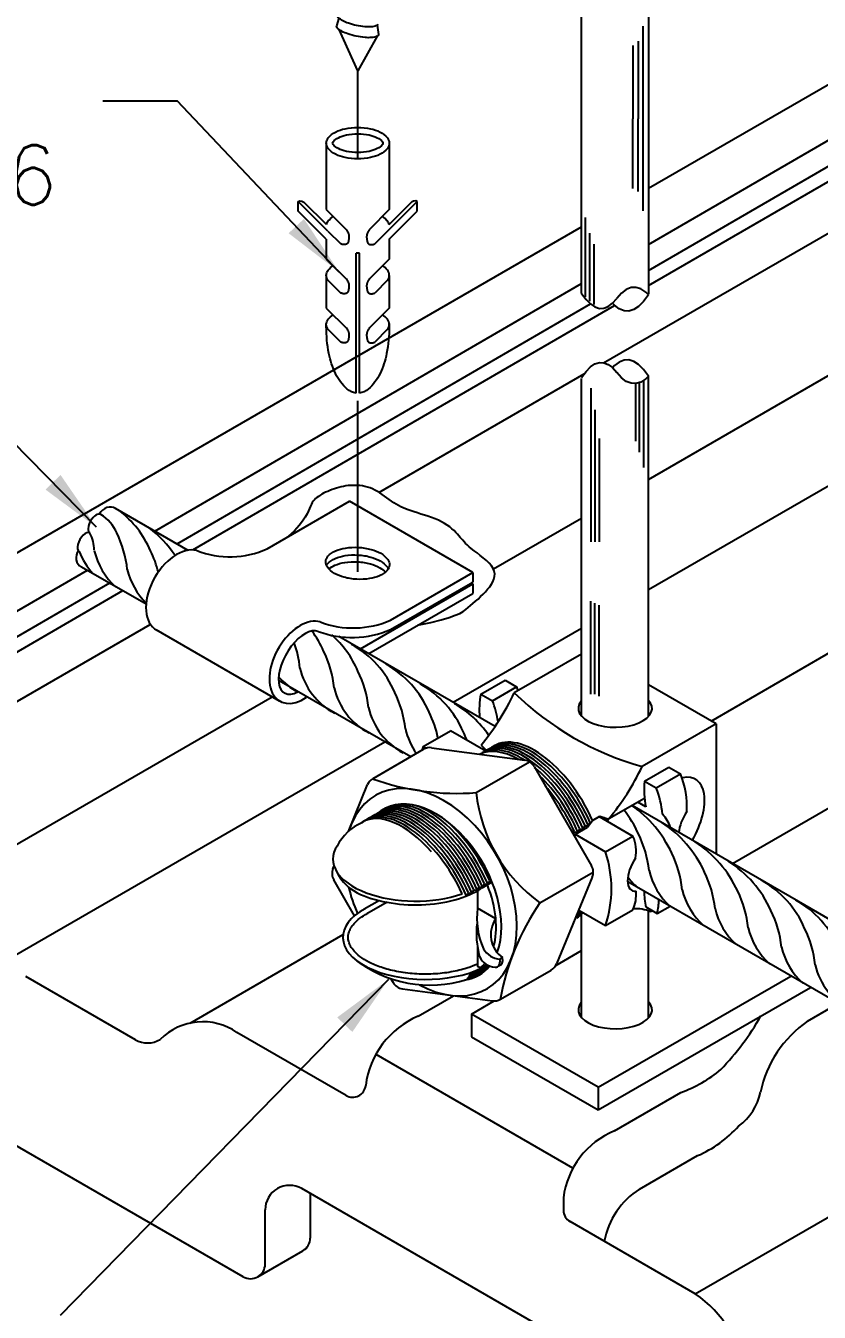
# Model space of a CAD drawing. Header units: millimetres. Extents: x -5651.9 to -5636.8, y -4743.5 to -4733.2.
# Drawn here: x -5646.799 to -5644.13, y -4739.801 to -4735.473 of the extents above; entities that cross this region are included whole.
import ezdxf

# ---------------------------------------------------------------- set-up
doc = ezdxf.new("R2010")
doc.units = ezdxf.units.MM
doc.header["$LTSCALE"] = 10
doc.linetypes.add('DASHDOT', pattern=[1, 0.5, -0.25, 0, -0.25])
doc.layers.add('Termotécnica', color=7, linetype='Continuous')
doc.styles.add('r80', font='romans.shx')

msp = doc.modelspace()

# ---------------------------------------------------------------- linework, layer by layer
at = {"layer": 'Termotécnica', "color": 2}
for p, q in [((-5644.7039, -4736.0203), (-5641.6609, -4734.2634)), ((-5644.704, -4736.2097), (-5641.75, -4734.4962)), ((-5644.704, -4736.2965), (-5641.675, -4734.5394)), ((-5644.855, -4736.6069), (-5641.3247, -4734.5687)), ((-5644.704, -4736.3477), (-5641.675, -4734.5906)), ((-5644.7041, -4736.9995), (-5640.9093, -4734.8086)), ((-5644.9291, -4736.3738), (-5644.9291, -4734.974)), ((-5644.7034, -4734.9729), (-5644.704, -4736.3763)), ((-5644.7041, -4737.3698), (-5640.7506, -4735.0872)), ((-5644.4934, -4737.8122), (-5640.3003, -4735.3798)), ((-5645.745, -4735.4477), (-5645.7528, -4735.4733)), ((-5645.6817, -4735.6246), (-5645.7445, -4735.4859)), ((-5645.6167, -4735.4715), (-5645.612, -4735.5032)), ((-5645.617, -4735.5088), (-5645.6817, -4735.6246)), ((-5646.5388, -4735.7256), (-5646.2888, -4735.7256)), ((-5645.7441, -4736.3022), (-5646.2888, -4735.7256)), ((-5645.7875, -4735.8683), (-5645.7875, -4736.0918)), ((-5645.5759, -4735.8683), (-5645.5759, -4736.0918)), ((-5645.7819, -4736.164), (-5645.8817, -4736.0642)), ((-5645.8817, -4736.0974), (-5645.8817, -4736.0642)), ((-5645.7875, -4736.1916), (-5645.8817, -4736.0974)), ((-5645.787, -4736.1423), (-5645.8627, -4736.0665)), ((-5645.7875, -4736.0918), (-5645.721, -4736.1583)), ((-5645.5759, -4736.0918), (-5645.6424, -4736.1583)), ((-5645.5815, -4736.164), (-5645.4818, -4736.0642)), ((-5645.5765, -4736.1423), (-5645.5007, -4736.0665)), ((-5645.5759, -4736.1916), (-5645.4818, -4736.0974)), ((-5645.4818, -4736.0974), (-5645.4818, -4736.0642)), ((-5647.9818, -4737.9128), (-5644.9291, -4736.1503)), ((-5645.7875, -4736.1916), (-5645.7875, -4736.2581)), ((-5645.7819, -4736.164), (-5645.7386, -4736.2073)), ((-5645.5815, -4736.164), (-5645.6248, -4736.2073)), ((-5645.5759, -4736.1916), (-5645.5759, -4736.2581)), ((-5645.7875, -4736.2581), (-5645.7191, -4736.3266)), ((-5645.6876, -4736.7088), (-5645.6876, -4736.238)), ((-5645.6758, -4736.238), (-5645.6876, -4736.238)), ((-5645.6758, -4736.7088), (-5645.6758, -4736.238)), ((-5645.5759, -4736.2581), (-5645.6443, -4736.3266)), ((-5645.7875, -4736.3132), (-5645.7875, -4736.4233)), ((-5645.5759, -4736.3132), (-5645.5759, -4736.4233)), ((-5646.3646, -4737.1731), (-5644.9291, -4736.3404)), ((-5645.7819, -4736.3292), (-5645.7386, -4736.3725)), ((-5645.5815, -4736.3292), (-5645.6248, -4736.3725)), ((-5646.2896, -4737.2163), (-5644.8987, -4736.4094)), ((-5646.2366, -4737.2367), (-5644.8181, -4736.4139)), ((-5645.7875, -4736.4233), (-5645.7191, -4736.4918)), ((-5645.5759, -4736.4233), (-5645.6443, -4736.4918)), ((-5645.7819, -4736.4945), (-5645.7386, -4736.5378)), ((-5645.5815, -4736.4945), (-5645.6248, -4736.5378)), ((-5645.6104, -4737.043), (-5644.9199, -4736.6444)), ((-5644.9292, -4737.7956), (-5644.9291, -4736.6604)), ((-5644.7041, -4737.7956), (-5644.704, -4736.651)), ((-5646.5606, -4737.1605), (-5646.8429, -4736.8718)), ((-5646.2519, -4737.2381), (-5646.4966, -4737.097)), ((-5645.9866, -4737.2331), (-5645.7097, -4737.0732)), ((-5645.2948, -4737.3128), (-5645.7097, -4737.0732)), ((-5645.2257, -4737.3007), (-5644.9292, -4737.1294)), ((-5647.5028, -4737.8334), (-5646.5911, -4737.3044)), ((-5646.3935, -4737.4186), (-5646.6114, -4737.2944)), ((-5645.5717, -4737.4726), (-5645.2948, -4737.3128)), ((-5645.2948, -4737.3128), (-5645.2948, -4737.3447)), ((-5647.4279, -4737.8766), (-5646.5161, -4737.3477)), ((-5645.6728, -4737.5693), (-5645.2948, -4737.3511)), ((-5645.5714, -4737.5044), (-5645.2948, -4737.3447)), ((-5645.2948, -4737.3511), (-5645.3003, -4737.3479)), ((-5645.2948, -4737.3511), (-5645.2948, -4737.383)), ((-5647.4279, -4737.9278), (-5646.4719, -4737.3732)), ((-5645.6451, -4737.5853), (-5645.2948, -4737.383)), ((-5647.4137, -4738.0842), (-5646.3796, -4737.4872)), ((-5645.9446, -4737.7451), (-5646.3595, -4737.5056)), ((-5645.2199, -4737.8304), (-5645.7453, -4737.5275)), ((-5645.361, -4737.7491), (-5644.9292, -4737.4998)), ((-5644.9292, -4737.587), (-5645.1553, -4737.7175)), ((-5645.9383, -4737.6813), (-5645.9481, -4737.6756)), ((-5645.5034, -4737.9324), (-5645.9383, -4737.6813)), ((-5644.4767, -4737.8219), (-5644.7041, -4737.6906)), ((-5646.9982, -4738.324), (-5645.9701, -4737.7304)), ((-5644.4767, -4737.8219), (-5644.7256, -4737.9656)), ((-5644.4767, -4737.8219), (-5644.4767, -4738.2588)), ((-5646.8395, -4738.6027), (-5645.591, -4737.8818)), ((-5644.4217, -4738.2913), (-5643.957, -4738.023)), ((-5644.7174, -4738.0723), (-5644.8374, -4738.1418)), ((-5644.8919, -4738.1464), (-5644.8681, -4738.1326)), ((-5644.1999, -4738.4197), (-5644.7588, -4738.0962)), ((-5644.9555, -4738.1957), (-5644.9094, -4738.1691)), ((-5644.941, -4738.1871), (-5644.9353, -4738.1747)), ((-5644.9353, -4738.1747), (-5644.923, -4738.1772)), ((-5644.923, -4738.1772), (-5644.9175, -4738.1645)), ((-5644.9175, -4738.1645), (-5644.9061, -4738.1649)), ((-5644.9094, -4738.1691), (-5644.8919, -4738.1464)), ((-5644.9061, -4738.1649), (-5644.8997, -4738.1542)), ((-5644.8997, -4738.1542), (-5644.8979, -4738.1542)), ((-5644.957, -4738.193), (-5644.9532, -4738.1847)), ((-5644.9531, -4738.1849), (-5644.941, -4738.1871)), ((-5645.2305, -4738.3544), (-5645.2647, -4738.3742)), ((-5645.2435, -4738.362), (-5645.2379, -4738.3495)), ((-5645.2378, -4738.3496), (-5645.2317, -4738.3507)), ((-5644.4163, -4738.56), (-5644.7739, -4738.3535)), ((-5645.3161, -4738.3999), (-5645.3091, -4738.3906)), ((-5645.3091, -4738.3906), (-5645.2972, -4738.3922)), ((-5645.2972, -4738.3922), (-5645.2913, -4738.3803)), ((-5645.2913, -4738.3803), (-5645.2791, -4738.3825)), ((-5645.2791, -4738.3825), (-5645.2734, -4738.3701)), ((-5645.2734, -4738.3701), (-5645.2613, -4738.3724)), ((-5645.2613, -4738.3724), (-5645.2557, -4738.3598)), ((-5645.2557, -4738.3598), (-5645.2435, -4738.362)), ((-5645.6086, -4738.4156), (-5645.6598, -4738.4452)), ((-5645.5831, -4738.4214), (-5645.6509, -4738.4605)), ((-5641.5979, -4739.9209), (-5644.1999, -4738.4197)), ((-5644.9292, -4738.8103), (-5644.9291, -4738.4538)), ((-5644.7041, -4738.8103), (-5644.704, -4738.4509)), ((-5644.691, -4738.4504), (-5644.6968, -4738.4537)), ((-5646.245, -4738.8283), (-5645.731, -4738.5301)), ((-5641.7144, -4740.1204), (-5644.4161, -4738.5599)), ((-5645.0157, -4738.6343), (-5644.9291, -4738.5843)), ((-5645.2914, -4738.6733), (-5645.2548, -4738.6522)), ((-5645.2467, -4738.6327), (-5645.265, -4738.6432)), ((-5646.4299, -4738.8843), (-5646.7985, -4738.6715)), ((-5645.5783, -4738.6813), (-5646.6831, -4739.8116)), ((-5644.8735, -4739.0443), (-5644.2253, -4738.6701)), ((-5644.8735, -4739.1204), (-5644.1594, -4738.7082)), ((-5645.2997, -4738.7982), (-5645.2232, -4738.754)), ((-5645.2997, -4738.7982), (-5645.2997, -4738.8743)), ((-5644.8735, -4739.0443), (-5645.2997, -4738.7982)), ((-5645.7212, -4739.0718), (-5646.0881, -4738.86)), ((-5645.2997, -4738.8743), (-5644.8735, -4739.1204)), ((-5646.0671, -4739.6817), (-5647.3891, -4738.9184)), ((-5644.8735, -4739.0443), (-5644.8735, -4739.1204)), ((-5644.5465, -4739.7395), (-5643.4599, -4739.1122)), ((-5644.655, -4740.0869), (-5645.8703, -4739.3853)), ((-5645.8415, -4739.4019), (-5645.8415, -4739.5514)), ((-5645.9933, -4739.639), (-5645.9933, -4739.4563)), ((-5644.5465, -4739.7395), (-5644.9678, -4739.4963)), ((-5646.0179, -4739.6817), (-5645.8661, -4739.594))]:
    msp.add_line(p, q, dxfattribs=at)
at = {"layer": 'Termotécnica', "color": 1}
for p, q in [((-5644.7213, -4735.7855), (-5644.7213, -4735.4749)), ((-5644.7564, -4735.5404), (-5644.7564, -4735.7865)), ((-5644.739, -4735.5254), (-5644.739, -4735.7865)), ((-5644.7564, -4736.0207), (-5644.7564, -4735.7865)), ((-5644.739, -4736.0315), (-5644.739, -4735.7865)), ((-5644.7213, -4736.0962), (-5644.7213, -4735.7855)), ((-5644.9164, -4736.1184), (-5644.9164, -4736.3848)), ((-5644.9021, -4736.1707), (-5644.9021, -4736.3999)), ((-5644.8868, -4736.4113), (-5644.8868, -4736.2077)), ((-5644.7201, -4736.9598), (-5644.7201, -4736.6656)), ((-5644.8979, -4736.6931), (-5644.8979, -4737.2094)), ((-5644.7481, -4736.6768), (-5644.7481, -4736.8707)), ((-5644.734, -4736.9074), (-5644.734, -4736.6732)), ((-5644.8842, -4736.7651), (-5644.8842, -4737.2094)), ((-5644.8698, -4736.8619), (-5644.8698, -4737.2094)), ((-5644.8979, -4737.7218), (-5644.8979, -4737.4092)), ((-5644.8842, -4737.7219), (-5644.8842, -4737.4159)), ((-5644.8698, -4737.7289), (-5644.8698, -4737.4228)), ((-5645.2678, -4737.7216), (-5645.1861, -4737.6744)), ((-5645.2291, -4737.744), (-5645.1474, -4737.6968)), ((-5645.1861, -4737.6744), (-5645.1474, -4737.6968)), ((-5645.2678, -4737.7216), (-5645.2291, -4737.744)), ((-5645.462, -4737.898), (-5645.37, -4737.8449)), ((-5645.2512, -4737.9134), (-5645.37, -4737.8449)), ((-5645.6304, -4738.0057), (-5645.4602, -4737.9074)), ((-5645.462, -4737.898), (-5645.452, -4737.9038)), ((-5645.4333, -4737.9021), (-5645.12, -4737.9438)), ((-5645.2835, -4738.0529), (-5645.1041, -4737.9494)), ((-5645.0888, -4737.9647), (-5644.8954, -4738.2998)), ((-5644.7169, -4738.0147), (-5644.6352, -4737.9675)), ((-5644.6782, -4738.037), (-5644.5965, -4737.9899)), ((-5644.6352, -4737.9675), (-5644.5965, -4737.9899)), ((-5645.7133, -4738.1835), (-5645.6485, -4738.0263)), ((-5644.7169, -4738.0147), (-5644.6782, -4738.037)), ((-5644.713, -4738.101), (-5644.7401, -4738.0854)), ((-5644.8699, -4738.1336), (-5644.7561, -4738.1993)), ((-5644.951, -4738.1931), (-5644.8482, -4738.2524)), ((-5644.8482, -4738.2524), (-5644.7561, -4738.1993)), ((-5645.7652, -4738.3093), (-5645.7609, -4738.299)), ((-5645.6928, -4738.4679), (-5645.7627, -4738.3468)), ((-5645.0691, -4738.4242), (-5644.8897, -4738.3207)), ((-5644.8929, -4738.3373), (-5645.0134, -4738.6294)), ((-5645.2791, -4738.3825), (-5645.279, -4738.4421)), ((-5644.713, -4738.4376), (-5644.6743, -4738.46)), ((-5644.6743, -4738.46), (-5644.6313, -4738.4352)), ((-5645.2176, -4738.4776), (-5645.279, -4738.4421)), ((-5644.9387, -4738.4483), (-5644.8482, -4738.5005)), ((-5644.8482, -4738.5005), (-5644.7561, -4738.4473)), ((-5645.279, -4738.5733), (-5645.279, -4738.6378)), ((-5645.2037, -4738.6134), (-5645.1945, -4738.6081)), ((-5645.2701, -4738.6429), (-5645.279, -4738.6378)), ((-5645.2016, -4738.7483), (-5645.0314, -4738.6501)), ((-5645.5706, -4738.6791), (-5645.5629, -4738.6923)), ((-5645.5317, -4738.7132), (-5645.2285, -4738.7537))]:
    msp.add_line(p, q, dxfattribs=at)
at = {"layer": 'Termotécnica', "color": 1, "linetype": 'DASHDOT'}
for p, q in [((-5645.6817, -4735.9218), (-5645.6817, -4735.6246)), ((-5645.6812, -4737.3105), (-5645.6812, -4736.7354))]:
    msp.add_line(p, q, dxfattribs=at)
at = {"layer": 'Termotécnica', "color": 3}
for p, q in [((-5645.4787, -4738.8051), (-5645.3593, -4738.7362)), ((-5644.1692, -4738.8221), (-5644.0629, -4738.7607)), ((-5644.9581, -4739.3162), (-5645.6202, -4738.9339)), ((-5644.8183, -4739.1906), (-5644.5956, -4739.0621)), ((-5644.7345, -4739.3872), (-5644.5389, -4739.2743)), ((-5644.99, -4739.4163), (-5644.99, -4739.4578))]:
    msp.add_line(p, q, dxfattribs=at)
at = {"layer": 'Termotécnica', "color": 1}
for points in [[(-5645.6144, -4735.4676, -0.24548), (-5645.6186, -4735.4727, -0.082009), (-5645.637, -4735.4771, -0.04047), (-5645.6578, -4735.4769, -0.029714), (-5645.6859, -4735.4727, -0.029714), (-5645.7132, -4735.4652, -0.04047), (-5645.7323, -4735.4569, -0.082009), (-5645.7473, -4735.4454, -0.24548), (-5645.7491, -4735.439, -0.24548)], [(-5645.612, -4735.5032, -0.24548), (-5645.6165, -4735.5086, -0.082009), (-5645.6357, -4735.5132, -0.04047), (-5645.6574, -4735.513, -0.029714), (-5645.6867, -4735.5086, -0.029714), (-5645.7153, -4735.5007, -0.04047), (-5645.7352, -4735.4921, -0.082009), (-5645.7509, -4735.48, -0.24548), (-5645.7528, -4735.4733, -0.24548)]]:
    msp.add_lwpolyline(points, format="xyb", dxfattribs=at)
at = {"layer": 'Termotécnica', "color": 2}
for points in [[(-5645.7875, -4735.8683, -0.174705), (-5645.7811, -4735.8504, -0.104203), (-5645.7565, -4735.8309, -0.064948), (-5645.7245, -4735.8198, -0.051099), (-5645.6817, -4735.8154, -0.051099), (-5645.6389, -4735.8198, -0.064948), (-5645.6069, -4735.8309, -0.104203), (-5645.5823, -4735.8504, -0.174705), (-5645.5759, -4735.8683, -0.174705), (-5645.5823, -4735.8863, -0.104203), (-5645.6069, -4735.9058, -0.064948), (-5645.6389, -4735.9169, -0.051099), (-5645.6817, -4735.9213, -0.051099), (-5645.7245, -4735.9169, -0.064948), (-5645.7565, -4735.9058, -0.104203), (-5645.7811, -4735.8863, -0.174705)], [(-5645.7664, -4735.8683, -0.174705), (-5645.7648, -4735.8639, -0.104203), (-5645.7471, -4735.8499, -0.064948), (-5645.7202, -4735.8405, -0.051099), (-5645.6817, -4735.8366, -0.051099), (-5645.6432, -4735.8405, -0.064948), (-5645.6163, -4735.8499, -0.104203), (-5645.5986, -4735.8639, -0.174705), (-5645.597, -4735.8683, -0.174705), (-5645.5986, -4735.8728, -0.104203), (-5645.6163, -4735.8868, -0.064948), (-5645.6432, -4735.8962, -0.051099), (-5645.6817, -4735.9001, -0.051099), (-5645.7202, -4735.8962, -0.064948), (-5645.7471, -4735.8868, -0.104203), (-5645.7648, -4735.8728, -0.174705)], [(-5645.7897, -4737.276, -0.174705), (-5645.7822, -4737.2582, -0.104203), (-5645.7562, -4737.2398, -0.064948), (-5645.7232, -4737.2303, -0.051099), (-5645.6796, -4737.2282, -0.051099), (-5645.6365, -4737.235, -0.064948), (-5645.6047, -4737.2481, -0.104203), (-5645.5809, -4737.2691, -0.174705), (-5645.5753, -4737.2877, -0.174705), (-5645.5829, -4737.3055, -0.104203), (-5645.6088, -4737.3238, -0.064948), (-5645.6419, -4737.3333, -0.051099), (-5645.6854, -4737.3354, -0.051099), (-5645.7285, -4737.3286, -0.064948), (-5645.7604, -4737.3156, -0.104203), (-5645.7841, -4737.2945, -0.174705)]]:
    msp.add_lwpolyline(points, format="xyb", close=True, dxfattribs=at)
for points in [[(-5645.8817, -4736.0642), (-5645.8768, -4736.0623), (-5645.8696, -4736.0632), (-5645.8627, -4736.0665)], [(-5645.4818, -4736.0642), (-5645.4866, -4736.0623), (-5645.4938, -4736.0632), (-5645.5007, -4736.0665)], [(-5645.721, -4736.1583), (-5645.7196, -4736.1604), (-5645.7184, -4736.1624), (-5645.7174, -4736.1641), (-5645.7165, -4736.1657), (-5645.7158, -4736.1671), (-5645.7151, -4736.1683), (-5645.7146, -4736.1695), (-5645.7141, -4736.1706), (-5645.7137, -4736.1716), (-5645.7133, -4736.1725), (-5645.713, -4736.1733), (-5645.7128, -4736.1742), (-5645.7125, -4736.175), (-5645.7123, -4736.1757), (-5645.7122, -4736.1765), (-5645.712, -4736.1773), (-5645.7119, -4736.1782), (-5645.7117, -4736.179), (-5645.7116, -4736.1799), (-5645.7115, -4736.1808), (-5645.7115, -4736.1818), (-5645.7114, -4736.1827), (-5645.7114, -4736.1837), (-5645.7114, -4736.1847), (-5645.7114, -4736.1857), (-5645.7115, -4736.1867), (-5645.7116, -4736.1877), (-5645.7117, -4736.1887), (-5645.7118, -4736.1898), (-5645.712, -4736.1908), (-5645.7121, -4736.1918), (-5645.7123, -4736.1927), (-5645.7124, -4736.1937), (-5645.7126, -4736.1946), (-5645.7127, -4736.1956), (-5645.7129, -4736.1965), (-5645.7131, -4736.1974), (-5645.7133, -4736.1982), (-5645.7135, -4736.1991), (-5645.7137, -4736.1999), (-5645.714, -4736.2007), (-5645.7143, -4736.2015), (-5645.7146, -4736.2023), (-5645.7149, -4736.203), (-5645.7153, -4736.2037), (-5645.7156, -4736.2044), (-5645.716, -4736.205), (-5645.7165, -4736.2055), (-5645.7169, -4736.2061), (-5645.7173, -4736.2065), (-5645.7178, -4736.207), (-5645.7183, -4736.2074), (-5645.7188, -4736.2077), (-5645.7193, -4736.208), (-5645.7198, -4736.2083), (-5645.7203, -4736.2085), (-5645.7208, -4736.2087), (-5645.7214, -4736.2089), (-5645.722, -4736.2091), (-5645.7226, -4736.2092), (-5645.7232, -4736.2093), (-5645.724, -4736.2094), (-5645.7248, -4736.2095), (-5645.7257, -4736.2096), (-5645.7267, -4736.2097), (-5645.7278, -4736.2097), (-5645.7291, -4736.2097), (-5645.7305, -4736.2096), (-5645.7322, -4736.2093), (-5645.7341, -4736.2088), (-5645.7362, -4736.2082), (-5645.7386, -4736.2073)], [(-5645.6424, -4736.1583), (-5645.6438, -4736.1604), (-5645.645, -4736.1624), (-5645.646, -4736.1641), (-5645.6469, -4736.1657), (-5645.6477, -4736.1671), (-5645.6483, -4736.1683), (-5645.6488, -4736.1695), (-5645.6493, -4736.1706), (-5645.6497, -4736.1716), (-5645.6501, -4736.1725), (-5645.6504, -4736.1733), (-5645.6507, -4736.1742), (-5645.6509, -4736.175), (-5645.6511, -4736.1757), (-5645.6513, -4736.1765), (-5645.6514, -4736.1773), (-5645.6516, -4736.1782), (-5645.6517, -4736.179), (-5645.6518, -4736.1799), (-5645.6519, -4736.1808), (-5645.652, -4736.1818), (-5645.652, -4736.1827), (-5645.652, -4736.1837), (-5645.652, -4736.1847), (-5645.652, -4736.1857), (-5645.6519, -4736.1867), (-5645.6518, -4736.1877), (-5645.6517, -4736.1887), (-5645.6516, -4736.1898), (-5645.6514, -4736.1908), (-5645.6513, -4736.1918), (-5645.6511, -4736.1927), (-5645.651, -4736.1937), (-5645.6508, -4736.1946), (-5645.6507, -4736.1956), (-5645.6505, -4736.1965), (-5645.6503, -4736.1974), (-5645.6501, -4736.1982), (-5645.6499, -4736.1991), (-5645.6497, -4736.1999), (-5645.6494, -4736.2007), (-5645.6491, -4736.2015), (-5645.6488, -4736.2023), (-5645.6485, -4736.203), (-5645.6481, -4736.2037), (-5645.6478, -4736.2044), (-5645.6474, -4736.205), (-5645.647, -4736.2055), (-5645.6465, -4736.2061), (-5645.6461, -4736.2065), (-5645.6456, -4736.207), (-5645.6451, -4736.2074), (-5645.6446, -4736.2077), (-5645.6441, -4736.208), (-5645.6436, -4736.2083), (-5645.6431, -4736.2085), (-5645.6426, -4736.2087), (-5645.642, -4736.2089), (-5645.6415, -4736.2091), (-5645.6408, -4736.2092), (-5645.6402, -4736.2093), (-5645.6394, -4736.2094), (-5645.6386, -4736.2095), (-5645.6377, -4736.2096), (-5645.6367, -4736.2097), (-5645.6356, -4736.2097), (-5645.6343, -4736.2097), (-5645.6329, -4736.2096), (-5645.6312, -4736.2093), (-5645.6294, -4736.2088), (-5645.6272, -4736.2082), (-5645.6248, -4736.2073)], [(-5645.721, -4736.3235), (-5645.7196, -4736.3257), (-5645.7184, -4736.3276), (-5645.7174, -4736.3293), (-5645.7165, -4736.3309), (-5645.7158, -4736.3323), (-5645.7151, -4736.3336), (-5645.7146, -4736.3347), (-5645.7141, -4736.3358), (-5645.7137, -4736.3368), (-5645.7133, -4736.3377), (-5645.713, -4736.3386), (-5645.7128, -4736.3394), (-5645.7125, -4736.3402), (-5645.7123, -4736.341), (-5645.7122, -4736.3418), (-5645.712, -4736.3426), (-5645.7119, -4736.3434), (-5645.7117, -4736.3443), (-5645.7116, -4736.3452), (-5645.7115, -4736.3461), (-5645.7115, -4736.347), (-5645.7114, -4736.348), (-5645.7114, -4736.349), (-5645.7114, -4736.3499), (-5645.7114, -4736.3509), (-5645.7115, -4736.352), (-5645.7116, -4736.353), (-5645.7117, -4736.354), (-5645.7118, -4736.355), (-5645.712, -4736.356), (-5645.7121, -4736.357), (-5645.7123, -4736.358), (-5645.7124, -4736.3589), (-5645.7126, -4736.3599), (-5645.7127, -4736.3608), (-5645.7129, -4736.3617), (-5645.7131, -4736.3626), (-5645.7133, -4736.3635), (-5645.7135, -4736.3643), (-5645.7137, -4736.3651), (-5645.714, -4736.366), (-5645.7143, -4736.3667), (-5645.7146, -4736.3675), (-5645.7149, -4736.3682), (-5645.7153, -4736.3689), (-5645.7156, -4736.3696), (-5645.716, -4736.3702), (-5645.7165, -4736.3708), (-5645.7169, -4736.3713), (-5645.7173, -4736.3718), (-5645.7178, -4736.3722), (-5645.7183, -4736.3726), (-5645.7188, -4736.3729), (-5645.7193, -4736.3733), (-5645.7198, -4736.3735), (-5645.7203, -4736.3738), (-5645.7208, -4736.374), (-5645.7214, -4736.3742), (-5645.722, -4736.3743), (-5645.7226, -4736.3745), (-5645.7232, -4736.3746), (-5645.724, -4736.3747), (-5645.7248, -4736.3748), (-5645.7257, -4736.3749), (-5645.7267, -4736.3749), (-5645.7278, -4736.375), (-5645.7291, -4736.375), (-5645.7305, -4736.3748), (-5645.7322, -4736.3745), (-5645.7341, -4736.3741), (-5645.7362, -4736.3734), (-5645.7386, -4736.3725)], [(-5645.6424, -4736.3235), (-5645.6438, -4736.3257), (-5645.645, -4736.3276), (-5645.646, -4736.3293), (-5645.6469, -4736.3309), (-5645.6477, -4736.3323), (-5645.6483, -4736.3336), (-5645.6488, -4736.3347), (-5645.6493, -4736.3358), (-5645.6497, -4736.3368), (-5645.6501, -4736.3377), (-5645.6504, -4736.3386), (-5645.6507, -4736.3394), (-5645.6509, -4736.3402), (-5645.6511, -4736.341), (-5645.6513, -4736.3418), (-5645.6514, -4736.3426), (-5645.6516, -4736.3434), (-5645.6517, -4736.3443), (-5645.6518, -4736.3452), (-5645.6519, -4736.3461), (-5645.652, -4736.347), (-5645.652, -4736.348), (-5645.652, -4736.349), (-5645.652, -4736.3499), (-5645.652, -4736.3509), (-5645.6519, -4736.352), (-5645.6518, -4736.353), (-5645.6517, -4736.354), (-5645.6516, -4736.355), (-5645.6514, -4736.356), (-5645.6513, -4736.357), (-5645.6511, -4736.358), (-5645.651, -4736.3589), (-5645.6508, -4736.3599), (-5645.6507, -4736.3608), (-5645.6505, -4736.3617), (-5645.6503, -4736.3626), (-5645.6501, -4736.3635), (-5645.6499, -4736.3643), (-5645.6497, -4736.3651), (-5645.6494, -4736.366), (-5645.6491, -4736.3667), (-5645.6488, -4736.3675), (-5645.6485, -4736.3682), (-5645.6481, -4736.3689), (-5645.6478, -4736.3696), (-5645.6474, -4736.3702), (-5645.647, -4736.3708), (-5645.6465, -4736.3713), (-5645.6461, -4736.3718), (-5645.6456, -4736.3722), (-5645.6451, -4736.3726), (-5645.6446, -4736.3729), (-5645.6441, -4736.3733), (-5645.6436, -4736.3735), (-5645.6431, -4736.3738), (-5645.6426, -4736.374), (-5645.642, -4736.3742), (-5645.6415, -4736.3743), (-5645.6408, -4736.3745), (-5645.6402, -4736.3746), (-5645.6394, -4736.3747), (-5645.6386, -4736.3748), (-5645.6377, -4736.3749), (-5645.6367, -4736.3749), (-5645.6356, -4736.375), (-5645.6343, -4736.375), (-5645.6329, -4736.3748), (-5645.6312, -4736.3745), (-5645.6294, -4736.3741), (-5645.6272, -4736.3734), (-5645.6248, -4736.3725)], [(-5644.704, -4736.3787), (-5644.7134, -4736.3693), (-5644.7298, -4736.3586), (-5644.7461, -4736.3536), (-5644.7624, -4736.3543), (-5644.7785, -4736.3608), (-5644.7946, -4736.3729), (-5644.8106, -4736.3909)], [(-5644.9291, -4736.3737), (-5644.914, -4736.3941), (-5644.8989, -4736.4093), (-5644.8839, -4736.4193), (-5644.869, -4736.424), (-5644.8543, -4736.4235), (-5644.8396, -4736.4179), (-5644.8251, -4736.407), (-5644.8106, -4736.3909)], [(-5644.704, -4736.3787), (-5644.7206, -4736.4009), (-5644.7371, -4736.4174), (-5644.7535, -4736.4281), (-5644.7698, -4736.4331), (-5644.7861, -4736.4324), (-5644.8022, -4736.426), (-5644.8183, -4736.4138), (-5644.8247, -4736.4066)], [(-5645.721, -4736.4888), (-5645.7196, -4736.4909), (-5645.7184, -4736.4928), (-5645.7174, -4736.4946), (-5645.7165, -4736.4961), (-5645.7158, -4736.4975), (-5645.7151, -4736.4988), (-5645.7146, -4736.5), (-5645.7141, -4736.5011), (-5645.7137, -4736.502), (-5645.7133, -4736.5029), (-5645.713, -4736.5038), (-5645.7128, -4736.5046), (-5645.7125, -4736.5054), (-5645.7123, -4736.5062), (-5645.7122, -4736.507), (-5645.712, -4736.5078), (-5645.7119, -4736.5087), (-5645.7117, -4736.5095), (-5645.7116, -4736.5104), (-5645.7115, -4736.5113), (-5645.7115, -4736.5123), (-5645.7114, -4736.5132), (-5645.7114, -4736.5142), (-5645.7114, -4736.5152), (-5645.7114, -4736.5162), (-5645.7115, -4736.5172), (-5645.7116, -4736.5182), (-5645.7117, -4736.5192), (-5645.7118, -4736.5202), (-5645.712, -4736.5212), (-5645.7121, -4736.5222), (-5645.7123, -4736.5232), (-5645.7124, -4736.5242), (-5645.7126, -4736.5251), (-5645.7127, -4736.526), (-5645.7129, -4736.527), (-5645.7131, -4736.5278), (-5645.7133, -4736.5287), (-5645.7135, -4736.5296), (-5645.7137, -4736.5304), (-5645.714, -4736.5312), (-5645.7143, -4736.532), (-5645.7146, -4736.5327), (-5645.7149, -4736.5335), (-5645.7153, -4736.5342), (-5645.7156, -4736.5348), (-5645.716, -4736.5355), (-5645.7165, -4736.536), (-5645.7169, -4736.5365), (-5645.7173, -4736.537), (-5645.7178, -4736.5375), (-5645.7183, -4736.5378), (-5645.7188, -4736.5382), (-5645.7193, -4736.5385), (-5645.7198, -4736.5388), (-5645.7203, -4736.539), (-5645.7208, -4736.5392), (-5645.7214, -4736.5394), (-5645.722, -4736.5396), (-5645.7226, -4736.5397), (-5645.7232, -4736.5398), (-5645.724, -4736.5399), (-5645.7248, -4736.54), (-5645.7257, -4736.5401), (-5645.7267, -4736.5402), (-5645.7278, -4736.5402), (-5645.7291, -4736.5402), (-5645.7305, -4736.5401), (-5645.7322, -4736.5398), (-5645.7341, -4736.5393), (-5645.7362, -4736.5387), (-5645.7386, -4736.5378)], [(-5645.6424, -4736.4888), (-5645.6438, -4736.4909), (-5645.645, -4736.4928), (-5645.646, -4736.4946), (-5645.6469, -4736.4961), (-5645.6477, -4736.4975), (-5645.6483, -4736.4988), (-5645.6488, -4736.5), (-5645.6493, -4736.5011), (-5645.6497, -4736.502), (-5645.6501, -4736.5029), (-5645.6504, -4736.5038), (-5645.6507, -4736.5046), (-5645.6509, -4736.5054), (-5645.6511, -4736.5062), (-5645.6513, -4736.507), (-5645.6514, -4736.5078), (-5645.6516, -4736.5087), (-5645.6517, -4736.5095), (-5645.6518, -4736.5104), (-5645.6519, -4736.5113), (-5645.652, -4736.5123), (-5645.652, -4736.5132), (-5645.652, -4736.5142), (-5645.652, -4736.5152), (-5645.652, -4736.5162), (-5645.6519, -4736.5172), (-5645.6518, -4736.5182), (-5645.6517, -4736.5192), (-5645.6516, -4736.5202), (-5645.6514, -4736.5212), (-5645.6513, -4736.5222), (-5645.6511, -4736.5232), (-5645.651, -4736.5242), (-5645.6508, -4736.5251), (-5645.6507, -4736.526), (-5645.6505, -4736.527), (-5645.6503, -4736.5278), (-5645.6501, -4736.5287), (-5645.6499, -4736.5296), (-5645.6497, -4736.5304), (-5645.6494, -4736.5312), (-5645.6491, -4736.532), (-5645.6488, -4736.5327), (-5645.6485, -4736.5335), (-5645.6481, -4736.5342), (-5645.6478, -4736.5348), (-5645.6474, -4736.5355), (-5645.647, -4736.536), (-5645.6465, -4736.5365), (-5645.6461, -4736.537), (-5645.6456, -4736.5375), (-5645.6451, -4736.5378), (-5645.6446, -4736.5382), (-5645.6441, -4736.5385), (-5645.6436, -4736.5388), (-5645.6431, -4736.539), (-5645.6426, -4736.5392), (-5645.642, -4736.5394), (-5645.6415, -4736.5396), (-5645.6408, -4736.5397), (-5645.6402, -4736.5398), (-5645.6394, -4736.5399), (-5645.6386, -4736.54), (-5645.6377, -4736.5401), (-5645.6367, -4736.5402), (-5645.6356, -4736.5402), (-5645.6343, -4736.5402), (-5645.6329, -4736.5401), (-5645.6312, -4736.5398), (-5645.6294, -4736.5393), (-5645.6272, -4736.5387), (-5645.6248, -4736.5378)], [(-5644.9291, -4736.6568), (-5644.914, -4736.6364), (-5644.8989, -4736.6212), (-5644.8839, -4736.6112), (-5644.8691, -4736.6065), (-5644.8543, -4736.607), (-5644.8396, -4736.6126), (-5644.8251, -4736.6235), (-5644.8106, -4736.6396)], [(-5644.704, -4736.6518), (-5644.7206, -4736.6296), (-5644.7371, -4736.6131), (-5644.7535, -4736.6024), (-5644.7698, -4736.5974), (-5644.7861, -4736.5981), (-5644.8023, -4736.6046), (-5644.8183, -4736.6167), (-5644.8247, -4736.6239)], [(-5644.704, -4736.6518), (-5644.7134, -4736.6612), (-5644.7298, -4736.6719), (-5644.7461, -4736.6769), (-5644.7624, -4736.6762), (-5644.7786, -4736.6698), (-5644.7946, -4736.6576), (-5644.8106, -4736.6396)]]:
    msp.add_lwpolyline(points, dxfattribs=at)
for points in [[(-5645.787, -4736.1423, -0.122515), (-5645.7811, -4736.13, -0.074458), (-5645.7643, -4736.115, -0.064948)], [(-5645.5765, -4736.1423, 0.122515), (-5645.5823, -4736.13, 0.074458), (-5645.5991, -4736.115, 0.064948)], [(-5645.7875, -4736.3132, -0.174705), (-5645.7811, -4736.2953, -0.074458), (-5645.7643, -4736.2803, -0.064948)], [(-5645.7811, -4736.3311, -0.174705), (-5645.7875, -4736.3132, -0.174705)], [(-5645.5759, -4736.3132, 0.174705), (-5645.5823, -4736.2953, 0.074458), (-5645.5991, -4736.2803, 0.064948)], [(-5645.5823, -4736.3311, 0.174705), (-5645.5759, -4736.3132, 0.174705)], [(-5645.7819, -4736.3292, -0.021127), (-5645.7834, -4736.3279, -0.170198)], [(-5645.5815, -4736.3292, 0.021127), (-5645.58, -4736.3279, 0.170198)], [(-5645.7875, -4736.4784, -0.174705), (-5645.7811, -4736.4605, -0.074458), (-5645.7643, -4736.4455, -0.064948)], [(-5645.5759, -4736.4784, 0.174705), (-5645.5823, -4736.4605, 0.074458), (-5645.5991, -4736.4455, 0.064948)], [(-5645.6876, -4736.7088, -0.153617), (-5645.7171, -4736.6958, -0.102796), (-5645.7566, -4736.6436, -0.062165), (-5645.7788, -4736.576, -0.048405), (-5645.7876, -4736.4853, -0.005298), (-5645.7875, -4736.4752, -0.062165)], [(-5645.7811, -4736.4964, -0.174705), (-5645.7875, -4736.4784, -0.174705)], [(-5645.7819, -4736.4945, -0.021127), (-5645.7834, -4736.4931, -0.170198)], [(-5645.5759, -4736.4752, -0.005298), (-5645.5758, -4736.4853, -0.048405), (-5645.5846, -4736.576, -0.062165), (-5645.6068, -4736.6436, -0.102796), (-5645.6463, -4736.6958, -0.153617), (-5645.6758, -4736.7088, -0.181773)], [(-5645.5815, -4736.4945, 0.021127), (-5645.58, -4736.4931, 0.170198)], [(-5645.58, -4736.4931, 0.138405), (-5645.5759, -4736.4784, 0.174705)], [(-5645.7873, -4737.2889, -0.056274), (-5645.7836, -4737.2838, -0.104203), (-5645.7576, -4737.2654, -0.064948), (-5645.7246, -4737.2559, -0.051099), (-5645.681, -4737.2538, -0.051099), (-5645.6379, -4737.2607, -0.064948), (-5645.6061, -4737.2737, -0.104203), (-5645.5823, -4737.2948, -0.056274), (-5645.5791, -4737.3003, -0.174705)], [(-5645.7788, -4737.301, -0.076612), (-5645.7589, -4737.2885, -0.064948), (-5645.7258, -4737.279, -0.051099), (-5645.6822, -4737.2769, -0.051099), (-5645.6391, -4737.2837, -0.064948), (-5645.6073, -4737.2967, -0.076612), (-5645.5889, -4737.3113, -0.056274)]]:
    msp.add_lwpolyline(points, format="xyb", dxfattribs=at)
at = {"layer": 'Termotécnica', "color": 1}
msp.add_lwpolyline([(-5645.4805, -4737.4902), (-5645.4361, -4737.4804), (-5645.4011, -4737.4717), (-5645.3742, -4737.4639), (-5645.3539, -4737.4567), (-5645.3389, -4737.4501), (-5645.3276, -4737.4437), (-5645.3188, -4737.4374), (-5645.3109, -4737.4309), (-5645.3028, -4737.4241), (-5645.2944, -4737.417), (-5645.2859, -4737.4095), (-5645.2772, -4737.4018), (-5645.2687, -4737.3939), (-5645.2604, -4737.3858), (-5645.2524, -4737.3775), (-5645.245, -4737.3692), (-5645.2381, -4737.3607), (-5645.2322, -4737.3522), (-5645.2272, -4737.3435), (-5645.2236, -4737.3349), (-5645.2215, -4737.3261), (-5645.2211, -4737.3172), (-5645.2226, -4737.3083), (-5645.2263, -4737.2993), (-5645.2322, -4737.2902), (-5645.24, -4737.2812), (-5645.2493, -4737.2722), (-5645.2595, -4737.2635), (-5645.2701, -4737.255), (-5645.2807, -4737.2469), (-5645.2908, -4737.2393), (-5645.2999, -4737.2323), (-5645.3076, -4737.2259), (-5645.3141, -4737.2201), (-5645.3196, -4737.2146), (-5645.3244, -4737.2095), (-5645.3287, -4737.2044), (-5645.3329, -4737.1995), (-5645.337, -4737.1944), (-5645.3415, -4737.1891), (-5645.3464, -4737.1835), (-5645.352, -4737.1776), (-5645.3581, -4737.1715), (-5645.365, -4737.1654), (-5645.3725, -4737.1593), (-5645.3808, -4737.1533), (-5645.3898, -4737.1476), (-5645.3997, -4737.1421), (-5645.4104, -4737.137), (-5645.4217, -4737.1322), (-5645.4335, -4737.1277), (-5645.4456, -4737.1236), (-5645.4576, -4737.1196), (-5645.4695, -4737.1159), (-5645.4811, -4737.1123), (-5645.492, -4737.1088), (-5645.5023, -4737.1054), (-5645.5118, -4737.102), (-5645.5208, -4737.0985), (-5645.5293, -4737.095), (-5645.5374, -4737.0912), (-5645.5453, -4737.0872), (-5645.553, -4737.0828), (-5645.5607, -4737.078), (-5645.5683, -4737.0728), (-5645.576, -4737.0673), (-5645.5838, -4737.0616), (-5645.5916, -4737.0558), (-5645.5996, -4737.0502), (-5645.6076, -4737.0447), (-5645.6157, -4737.0397), (-5645.6239, -4737.0352), (-5645.6322, -4737.0313), (-5645.6406, -4737.028), (-5645.6491, -4737.0254), (-5645.6575, -4737.0232), (-5645.666, -4737.0216), (-5645.6744, -4737.0204), (-5645.6827, -4737.0197), (-5645.6908, -4737.0194), (-5645.6989, -4737.0194), (-5645.7068, -4737.0198), (-5645.7146, -4737.0204), (-5645.7223, -4737.0215), (-5645.73, -4737.0228), (-5645.7376, -4737.0244), (-5645.7452, -4737.0263), (-5645.7528, -4737.0285), (-5645.7605, -4737.031), (-5645.7681, -4737.0337), (-5645.7756, -4737.0366), (-5645.7829, -4737.0397), (-5645.79, -4737.0429), (-5645.7967, -4737.0462), (-5645.8031, -4737.0496), (-5645.809, -4737.0531), (-5645.8143, -4737.0565), (-5645.8192, -4737.0601), (-5645.8236, -4737.0638), (-5645.8276, -4737.0679), (-5645.8313, -4737.0725), (-5645.8347, -4737.0775), (-5645.8378, -4737.0832), (-5645.8408, -4737.0897), (-5645.8437, -4737.097), (-5645.8472, -4737.1054), (-5645.8518, -4737.1152), (-5645.8582, -4737.1265), (-5645.8672, -4737.1396), (-5645.8792, -4737.1547), (-5645.8951, -4737.1721), (-5645.9155, -4737.192)], dxfattribs=at)
for centre, radius, start, end in [((-5646.608, -4737.2254), 0.1243, 21.6228, 60.3185), ((-5646.6916, -4737.3739), 0.3403, 23.2728, 52.4583), ((-5649.9042, -4739.9819), 4.4924, 39.2982, 39.34), ((-5646.6923, -4737.2369), 0.1236, 359.665, 27.4642), ((-5646.8153, -4737.3395), 0.3603, 5.9132, 26.348), ((-5646.6238, -4737.4746), 0.3942, 33.8362, 52.4876), ((-5646.512, -4737.5393), 0.3942, 49.5848, 52.7399), ((-5646.3914, -4737.1542), 0.2434, 201.1173, 221.7952), ((-5646.3403, -4737.1863), 0.2338, 193.1912, 228.1839), ((-5646.7019, -4737.3994), 0.3603, 14.0389, 26.348), ((-5646.2293, -4737.249), 0.2338, 193.1912, 225.4078), ((-5644.5499, -4735.5513), 2.674, 221.7218, 221.7703), ((-5646.1091, -4737.7122), 0.3403, 23.2728, 36.5836), ((-5645.9938, -4737.7788), 0.3403, 23.2728, 48.7728), ((-5646.2347, -4737.6711), 0.3603, 5.9132, 19.8873), ((-5645.8698, -4737.8506), 0.3403, 23.2728, 60.5423), ((-5646.1194, -4737.7377), 0.3603, 5.9132, 26.348), ((-5645.6487, -4737.5806), 0.2338, 193.1912, 241.6884), ((-5646.0041, -4737.8043), 0.3603, 5.9132, 26.348), ((-5645.7545, -4737.9172), 0.3403, 23.2728, 60.5423), ((-5645.7727, -4737.5088), 0.2338, 221.4593, 241.6884), ((-5645.5334, -4737.6472), 0.2338, 193.1912, 241.6884), ((-5645.6392, -4737.9837), 0.3403, 23.2728, 60.5423), ((-5645.4191, -4737.8082), 0.2936, 19.5202, 22.2932), ((-5645.8801, -4737.876), 0.3603, 5.9132, 26.348), ((-5645.0124, -4737.7739), 0.2607, 168.4299, 185.78), ((-5645.4969, -4737.8541), 0.2896, 7.7025, 22.3627), ((-5645.4181, -4737.7138), 0.2338, 193.1912, 241.6884), ((-5645.7648, -4737.9426), 0.3603, 11.7651, 26.348), ((-5645.5239, -4738.0503), 0.3403, 33.8613, 60.5423), ((-5645.2941, -4737.7856), 0.2338, 193.1912, 215.5131), ((-5645.6495, -4738.0092), 0.3603, 21.5302, 26.348), ((-5645.0827, -4738.0221), 0.3991, 161.8949, 163.8067), ((-5645.4389, -4737.9442), 0.0425, 82.4065, 120), ((-5645.1257, -4737.986), 0.0425, 30, 82.4065), ((-5645.6092, -4738.0425), 0.0425, 120, 157.5935), ((-5645.3497, -4737.2203), 0.8353, 250.263, 274.55), ((-5644.8682, -4738.1013), 0.2936, 356.983, 22.2932), ((-5644.4504, -4738.0459), 0.2684, 173.321, 191.8462), ((-5644.946, -4738.1472), 0.2896, 4.2391, 22.3627), ((-5644.7584, -4737.9974), 0.5279, 186.0412, 233.9588), ((-5645.0962, -4738.3558), 0.3942, 24.5557, 38.1748), ((-5644.9844, -4738.4205), 0.3942, 24.5557, 55.2338), ((-5644.7273, -4738.1996), 0.1017, 16.6084, 46.4616), ((-5645.1724, -4738.2872), 0.3603, 22.1037, 24.118), ((-5644.8742, -4738.4842), 0.3942, 24.5557, 56.9626), ((-5644.8679, -4738.25), 0.1227, 348.6863, 24.4136), ((-5645.0606, -4738.352), 0.3603, 5.9132, 26.348), ((-5644.7624, -4738.5489), 0.3942, 24.5557, 56.9626), ((-5645.2276, -4738.3764), 0.3991, 341.8949, 18.1051), ((-5644.9488, -4738.4167), 0.3603, 5.9132, 26.348), ((-5645.7259, -4738.3256), 0.0425, 157.5935, 210), ((-5644.9322, -4738.3211), 0.0425, 337.5935, 30), ((-5644.6506, -4738.6136), 0.3942, 24.5557, 56.9626), ((-5644.5864, -4738.1968), 0.2338, 216.6258, 228.1839), ((-5644.4746, -4738.2615), 0.2338, 193.1912, 228.1839), ((-5644.8386, -4738.4803), 0.3603, 5.9132, 26.348), ((-5644.4913, -4738.6442), 0.3403, 23.2728, 60.5423), ((-5644.875, -4738.3954), 0.1297, 336.4075, 4.6687), ((-5644.4504, -4738.3825), 0.2684, 180.6139, 191.8462), ((-5644.3628, -4738.3262), 0.2338, 193.1912, 228.1839), ((-5644.7268, -4738.545), 0.3603, 5.9132, 26.348), ((-5644.3811, -4738.8979), 0.8353, 145.45, 169.737), ((-5644.7975, -4738.4202), 0.1281, 342.2338, 3.1981), ((-5644.376, -4738.7108), 0.3403, 23.2728, 60.5423), ((-5645.0289, -4738.4744), 0.2522, 172.6557, 204.3164), ((-5645.1416, -4738.5315), 0.0931, 144.6582, 235.3825), ((-5644.2526, -4738.3899), 0.2338, 193.1912, 228.1839), ((-5644.615, -4738.6098), 0.3603, 5.9132, 26.348), ((-5644.9918, -4738.5264), 0.291, 172.9828, 195.5581), ((-5644.1408, -4738.4546), 0.2338, 193.1912, 228.1839), ((-5644.5016, -4738.6697), 0.3603, 5.9132, 26.348), ((-5645.2187, -4738.5818), 0.058, 202.9299, 268.8662), ((-5645.1998, -4738.5468), 0.0667, 208.085, 266.6116), ((-5644.029, -4738.5193), 0.2338, 193.1912, 228.1839), ((-5645.0527, -4738.6132), 0.0425, 300, 337.5935), ((-5643.9156, -4738.5792), 0.2338, 193.1912, 241.6884), ((-5645.5261, -4738.6711), 0.0425, 210, 262.4065), ((-5645.2229, -4738.7115), 0.0425, 262.4065, 300)]:
    msp.add_arc(centre, radius, start, end, dxfattribs=at)
at = {"layer": 'Termotécnica', "color": 2}
for centre, radius, start, end in [((-5646.1117, -4736.9542), 0.3056, 248.6682, 294.1674), ((-5645.6968, -4737.1939), 0.3055, 248.6624, 294.2328), ((-5645.7011, -4737.2064), 0.325, 249.5412, 293.5143), ((-5645.9402, -4737.343), 0.8697, 320.7146, 334.4926), ((-5644.4494, -4736.991), 1.013, 225.8241, 254.1759), ((-5644.6046, -4737.2125), 0.9502, 225.7996, 227.3595), ((-5645.5105, -4737.5911), 0.8697, 320.7146, 334.4926), ((-5644.5611, -4737.1672), 1.013, 252.3631, 254.1759), ((-5645.5994, -4738.3108), 0.1708, 113.8674, 152.8337), ((-5645.6109, -4738.2492), 0.1586, 200.5552, 242.6808), ((-5644.7457, -4738.5672), 0.1235, 66.6906, 94.2091), ((-5645.4389, -4738.2915), 0.4093, 234.9384, 291.1319), ((-5646.2033, -4739.0258), 0.2019, 55.2022, 135.0799), ((-5646.3889, -4738.8133), 0.082, 240, 301.4121), ((-5645.9113, -4739.4563), 0.082, 60, 180), ((-5645.8907, -4739.5514), 0.0492, 300, 360), ((-5646.0425, -4739.639), 0.0492, 240, 0), ((-5644.7317, -4740.0256), 0.3408, 1.5588, 57.0767)]:
    msp.add_arc(centre, radius, start, end, dxfattribs=at)
at = {"layer": 'Termotécnica', "color": 3}
for centre, radius, start, end in [((-5645.3639, -4739.075), 0.2933, 113.0548, 172.8927), ((-5645.1029, -4738.364), 0.893, 316.0258, 330.4525), ((-5643.9474, -4739.1408), 0.3882, 124.841, 168.1144), ((-5644.7464, -4738.644), 0.4444, 289.832, 310.0807), ((-5645.699, -4739.0334), 0.0444, 240, 353.0801), ((-5644.5094, -4739.0238), 0.1858, 305.7659, 348.5101), ((-5644.6935, -4738.9149), 0.3912, 293.2644, 318.4125), ((-5644.7115, -4739.4501), 0.2806, 112.3823, 173.0801), ((-5644.5925, -4739.6104), 0.2645, 122.4678, 169.6357), ((-5644.9456, -4739.4578), 0.0444, 180, 240)]:
    msp.add_arc(centre, radius, start, end, dxfattribs=at)
at = {"layer": 'Termotécnica', "color": 2}
for centre, major_axis, ratio, start_param, end_param in [((-5646.5195, -4737.1337), (0.0229, 0.0367), 0.840361, 0, 1.615236), ((-5646.5645, -4737.1486), (0.0181, 0.0313), 0.509483, 0, 3.139239), ((-5646.6003, -4737.2106), (0.0181, 0.0313), 0.509483, 0, 3.141593), ((-5646.2842, -4737.3751), (0.0753, 0.1304), 0.613222, 0.163016, 3.163499), ((-5646.5915, -4737.2583), (0.02, 0.0361), 0.886479, 1.500018, 3.141593), ((-5645.8693, -4737.6147), (0.0753, 0.1304), 0.613222, 0.163016, 4.033575), ((-5645.8696, -4737.6152), (0.0591, 0.1023), 0.509483, 0.076386, 3.804002), ((-5644.816, -4737.7697), (0.1241, 0), 0.511171, -3.536501, 0.45564), ((-5644.6383, -4738.1676), (0.0921, 0.1595), 0.509483, -1.559301, 0.434376), ((-5645.4889, -4738.2775), (-0.2762, 0.0013), 0.509483, -0.313841, 2.182721), ((-5645.4895, -4738.278), (-0.2883, 0.0014), 0.529306, 0.834314, 2.464238), ((-5645.4558, -4738.5407), (-0.2762, 0.0013), 0.509483, -0.753557, 2.340413), ((-5644.816, -4738.784), (0.1241, 0), 0.511171, -3.536501, 0.45564)]:
    msp.add_ellipse(centre, major_axis=major_axis, ratio=ratio, start_param=start_param, end_param=end_param, dxfattribs=at)
at = {"layer": 'Termotécnica', "color": 1}
for centre, major_axis, ratio, start_param, end_param in [((-5645.0705, -4738.1775), (-0.16, 0.2771), 0.509483, -1.776404, 0.069442), ((-5645.0615, -4738.1724), (-0.16, 0.2771), 0.509483, -1.766799, 0.069442), ((-5645.0615, -4738.1724), (-0.16, 0.2771), 0.509483, -1.766799, 0.069442), ((-5645.1061, -4738.1981), (-0.16, 0.2771), 0.509483, -0.778325, 0.031896), ((-5645.1149, -4738.2032), (-0.16, 0.2771), 0.509483, 5.56565, 6.25141), ((-5645.0971, -4738.1929), (-0.16, 0.2771), 0.509483, -1.802319, 0.063361), ((-5645.0883, -4738.1878), (-0.16, 0.2771), 0.509483, -1.776285, 0.084808), ((-5645.0793, -4738.1826), (-0.16, 0.2771), 0.509483, -1.795385, 0.069442), ((-5645.4354, -4738.3882), (-0.1876, 0.3249), 0.675841, -3.982752, 0.563361), ((-5645.1061, -4738.1981), (-0.16, 0.2771), 0.509483, 4.506486, 5.345974), ((-5645.1149, -4738.2032), (-0.16, 0.2771), 0.509483, 4.481957, 5.225536), ((-5645.1239, -4738.2083), (-0.16, 0.2771), 0.509483, 4.507248, 5.082911), ((-5645.4532, -4738.3985), (-0.16, 0.2771), 0.509483, -1.801604, 0.069442), ((-5645.4356, -4738.3883), (-0.1611, 0.279), 0.622287, -2.669254, 0.134409), ((-5645.4443, -4738.3933), (-0.16, 0.2771), 0.509483, -1.777021, 0.069442), ((-5645.4354, -4738.3882), (-0.16, 0.2771), 0.509483, -1.802199, 0.069442), ((-5645.4265, -4738.3831), (-0.16, 0.2771), 0.509483, -1.776196, 0.069442), ((-5645.4977, -4738.4242), (-0.16, 0.2771), 0.509483, -1.750011, 0.080951), ((-5645.5066, -4738.4293), (-0.16, 0.2771), 0.509483, 5.084888, 6.283185), ((-5645.4888, -4738.419), (-0.16, 0.2771), 0.509483, -1.790806, 0.069442), ((-5645.4799, -4738.4139), (-0.16, 0.2771), 0.509483, -1.775822, 0.069442), ((-5645.471, -4738.4087), (-0.16, 0.2771), 0.509483, -1.799511, 0.069442), ((-5645.4621, -4738.4036), (-0.16, 0.2771), 0.509483, -1.776687, 0.069442), ((-5645.4176, -4738.3779), (-0.16, 0.2771), 0.509483, 4.481492, 5.773569), ((-5644.5441, -4738.1501), (0.0432, 0.0748), 0.509483, 1.414095, 2.35422), ((-5645.4087, -4738.3728), (-0.16, 0.2771), 0.509483, 4.506705, 5.350169), ((-5644.7167, -4738.3071), (0.0432, 0.0748), 0.509483, 1.414095, 3.46276), ((-5645.4354, -4738.3882), (-0.1876, 0.3249), 0.675841, 1.149207, 1.405155), ((-5645.4356, -4738.3883), (-0.1523, 0.2637), 0.598456, 3.662711, 4.469589), ((-5645.1239, -4738.2083), (-0.16, 0.2771), 0.509483, 3.265547, 3.419929), ((-5645.1149, -4738.2032), (-0.16, 0.2771), 0.509483, 3.210834, 3.367169), ((-5645.1061, -4738.1981), (-0.16, 0.2771), 0.509483, 3.149495, 3.316586), ((-5645.2339, -4738.5985), (-0.023, 0.0399), 0.509483, 2.768638, 4.057677), ((-5645.2247, -4738.5932), (-0.023, 0.0399), 0.509483, 2.906505, 4.057677), ((-5645.4356, -4738.3883), (-0.1611, 0.279), 0.622287, 2.899278, 3.377373), ((-5645.4977, -4738.4242), (-0.16, 0.2771), 0.509483, 3.328348, 3.489939), ((-5645.4888, -4738.419), (-0.16, 0.2771), 0.509483, 3.304252, 3.472424), ((-5645.4799, -4738.4139), (-0.16, 0.2771), 0.509483, 3.277314, 3.461778), ((-5645.471, -4738.4087), (-0.16, 0.2771), 0.509483, 3.249894, 3.454075), ((-5645.4621, -4738.4036), (-0.16, 0.2771), 0.509483, 3.221428, 3.439152), ((-5645.4547, -4738.4015), (-0.16, 0.2771), 0.509483, 3.276223, 3.454075), ((-5645.4356, -4738.3883), (-0.1523, 0.2637), 0.598456, 3.230914, 3.34886), ((-5645.4458, -4738.3964), (-0.16, 0.2771), 0.509483, 3.273005, 3.453689), ((-5645.4354, -4738.3882), (-0.16, 0.2771), 0.509483, 3.219156, 3.408578), ((-5645.4265, -4738.3831), (-0.16, 0.2771), 0.509483, 3.301624, 3.360197)]:
    msp.add_ellipse(centre, major_axis=major_axis, ratio=ratio, start_param=start_param, end_param=end_param, dxfattribs=at)
at = {"layer": 'Termotécnica', "color": 2}
msp.add_open_spline([(-5645.279, -4738.6302), (-5645.2848, -4738.6331), (-5645.3146, -4738.6449), (-5645.3678, -4738.6577), (-5645.4281, -4738.6644), (-5645.491, -4738.6637), (-5645.551, -4738.6558), (-5645.6033, -4738.6418), (-5645.6447, -4738.6242), (-5645.6747, -4738.6052), (-5645.6947, -4738.5868), (-5645.7067, -4738.5699), (-5645.713, -4738.5543), (-5645.7149, -4738.5395), (-5645.7129, -4738.5248), (-5645.7065, -4738.5094), (-5645.6944, -4738.4927), (-5645.6755, -4738.4754), (-5645.6581, -4738.4643), (-5645.6484, -4738.4591)], degree=3, knots=[3.942773, 3.942773, 3.942773, 3.942773, 4.152047, 4.373331, 4.607258, 4.841184, 5.075111, 5.298225, 5.504103, 5.689757, 5.855803, 6.005181, 6.14422, 6.28326, 6.422299, 6.561339, 6.707536, 6.872139, 7.036742, 7.036742, 7.036742, 7.036742], dxfattribs=at)
for points in [[(-5645.8628, -4736.1232), (-5645.9144, -4736.1714), (-5645.7441, -4736.3022)], [(-5646.6814, -4736.9845), (-5646.7322, -4737.0336), (-5646.5597, -4737.1615)], [(-5645.7, -4738.8582), (-5645.7508, -4738.8092), (-5645.5783, -4738.6813)]]:
    msp.add_solid(points, dxfattribs=at)

# ---------------------------------------------------------------- texts
at = {"layer": 'Termotécnica', "color": 2, "style": 'r80'}
msp.add_text('N%%D 6 TEL-5306', height=0.2, dxfattribs=at).set_placement((-5648.7836, -4736.0756))

doc.saveas('drawing.dxf')
